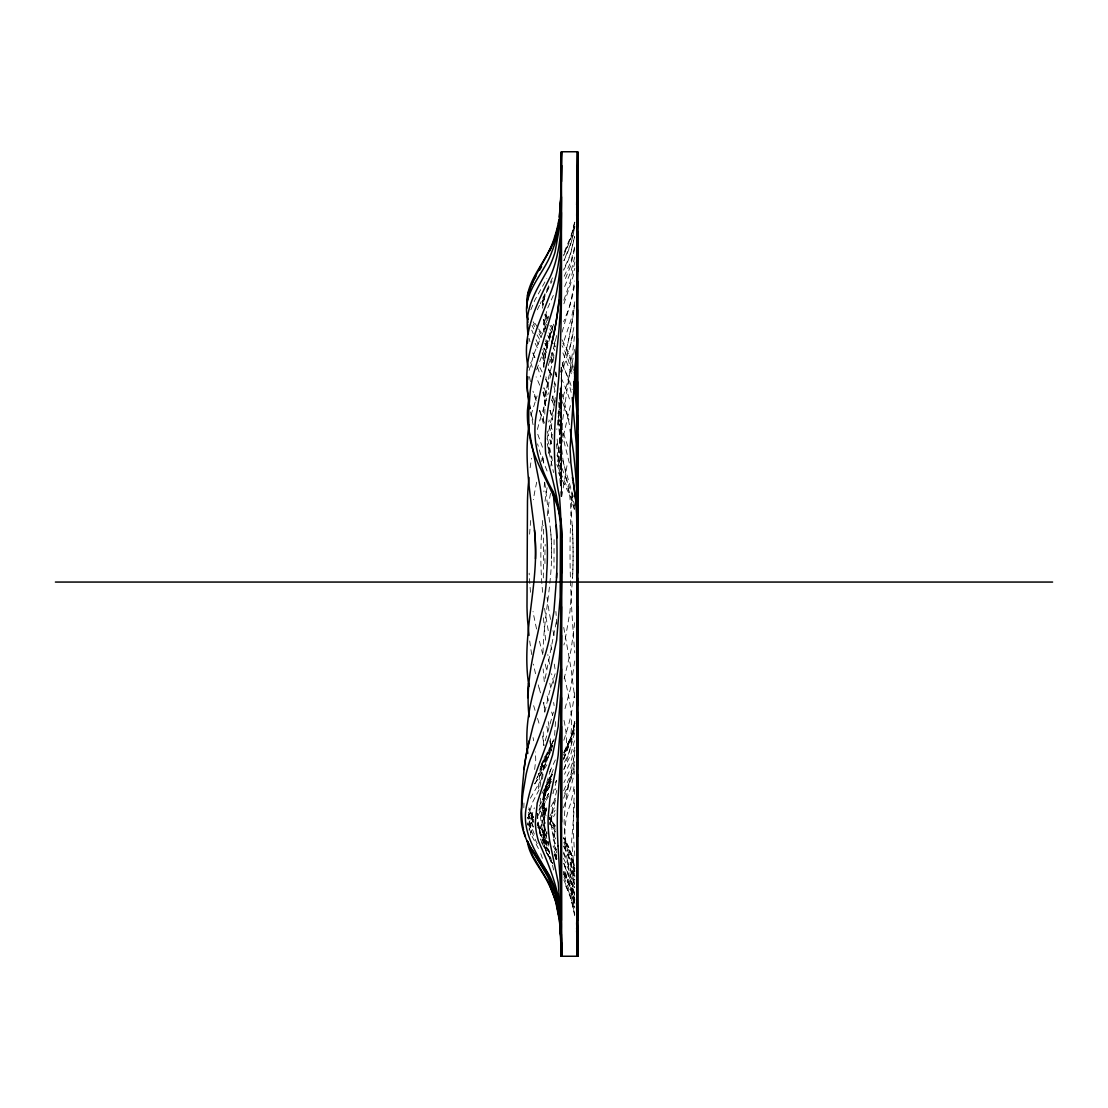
<?xml version="1.0" encoding="UTF-8"?>
<svg xmlns="http://www.w3.org/2000/svg" width="1108" height="1108" viewBox="0 0 1108 1108"><rect width="100%" height="100%" fill="white"/><g stroke="black" fill="none" stroke-linecap="round" stroke-linejoin="round"><path stroke-width="0.75" stroke-dasharray="5 3.75" d="M558.21 419.918L560.8 448.643L561.451 496.536L561.465 472.59M561.493 400.764L561.313 496.536L560.385 448.643L558.377 415.126M561.493 486.952L561.493 496.536L561.507 367.247L560.579 419.918L558.169 466.205M543.599 319.353L544.263 332.123M555.482 721.599L554.582 735.975A83.654 83.654 0 0 1 553.737 740.753M543.017 652.972C543.474 619.774 551.465 587.198 551.632 554A235.907 235.907 0 0 0 550.538 530.053L544.762 482.174M542.463 300.199L542.892 308.176M560.648 485.359L561.493 367.247L561.507 496.536M554.083 539.638L553.986 568.362M543.322 577.947L543.612 525.261M561.119 367.247L560.911 375.224L569.72 348.092L574.526 324.145M523.821 807.801L523.973 803.009M542.518 308.176L544.928 295.407L552.047 281.044M557.338 443.865L560.662 453.435A185.036 185.036 0 0 1 564.748 467.798L569.817 496.536L572.559 530.053A561.617 561.617 0 0 1 572.587 577.947L569.983 611.464L565.066 640.202A225.713 225.713 0 0 1 563.917 644.981M569.387 424.696A349.297 349.297 0 0 0 560.385 387.994L558.958 410.334A404.559 404.559 0 0 1 557.421 424.71L556.798 429.489M573.806 803.009L574.65 788.647M572.393 493.337C567.85 546.507 570.509 599.885 574.789 652.972M538.363 788.647L540.095 769.492A266.045 266.045 0 0 1 540.496 766.293A259.854 259.854 0 0 0 540.081 769.492M540.372 798.217L539.942 812.593L541.757 826.956A67.145 67.145 0 0 0 546.77 841.318L548.668 844.919M544.582 482.174L544.194 486.952A285.296 285.296 0 0 0 543.903 491.744M530.69 520.483L529.887 530.053A387.509 387.509 0 0 0 529.596 534.845M542.255 525.261L542.698 520.483M574.706 622.641L571.105 649.773L564.18 678.511M574.733 660.95L570.648 688.082L564.055 712.029M574.65 803.009L571.631 841.318L574.83 876.982M542.601 779.062L544.457 755.13M547.241 515.691L548.446 506.107A307.345 307.345 0 0 1 550.51 493.337M543.419 367.247L546.784 348.092L552.754 328.938M574.844 721.599L570.952 745.545L564.166 769.492M574.844 750.338L574.235 755.13A234.536 234.536 0 0 1 571.853 769.492L566.063 798.217L564.207 817.385A128.376 128.376 0 0 0 565.786 841.318L574.789 885.901L574.346 882.827M574.747 692.874L572.545 707.236A222.528 222.528 0 0 1 566.77 731.183L563.695 740.753M542.56 300.199L542.851 304.991L545.081 295.407L549.568 285.836M574.609 721.599L571.825 735.975L564.512 755.13M544.984 501.328L547.186 486.952M539.859 787.054L542.2 774.284A151.353 151.353 0 0 1 546.147 759.908L553.252 740.753L539.859 767.096M561.742 496.536L567.434 463.019M543.308 296.999L542.851 304.991M574.789 301.791L571.105 319.353L563.224 343.3M545.15 678.511L556.451 621.048M534.652 769.492L535.746 759.908L535.372 751.93M574.692 248.801L570.357 266.682L564.415 281.044M574.9 261.89L570.44 281.044L563.847 300.199M574.484 285.836L572.614 295.407A126.201 126.201 0 0 1 568.404 309.783L563.653 321.749M555.191 400.764L547.033 439.073M550.801 466.205L552.227 458.227M555.274 397.564L551.645 424.71L551.604 443.865M544.914 712.029L549.194 692.874L555.122 673.719M570.398 405.556L557.186 463.019M530.358 834.933L532.546 826.956M547.033 831.748L545.995 841.318L549.9 854.628M574.636 732.776L569.817 750.338A96.812 96.812 0 0 1 563.737 763.523M574.817 747.138L571.423 759.908L564.512 774.284M574.623 247.126L570.828 261.89L564.207 276.252M574.844 723.205L571.506 735.975L563.847 753.925M528.308 825.363L534.388 807.801M545.025 822.164C541.978 832.717 544.097 844.144 549.831 853.409C541.147 841.692 536.757 827.15 537.532 812.593L548.502 793.439M574.775 257.056L570.98 271.46L563.93 288.232M536.674 482.174L534.735 491.744A307.345 307.345 0 0 0 533.35 499.722M553.321 295.407L546.895 309.783L543.862 324.145A55.206 55.206 0 0 0 543.765 332.123M574.512 740.753L570.592 755.13L563.598 769.492M567.905 343.3L572.573 319.353A328.439 328.439 0 0 0 574.567 304.991A355.529 355.529 0 0 1 567.85 343.286L560.828 372.025M550.247 822.164L554.776 803.009M574.872 723.205L571.216 735.975L563.82 752.734M529.084 370.432L534.347 352.87L545.524 326.541M548.238 365.64L553.654 348.092A187.321 187.321 0 0 0 554.873 343.3L555.953 338.508A187.321 187.321 0 0 0 556.604 335.322M574.609 761.515L570.897 774.284L563.515 791.043M574.733 764.7L570.675 779.062L564.568 793.439M550.718 769.492C544.222 790.239 536.244 813.272 547.214 834.144M574.733 755.13L570.274 769.492L563.917 782.663M541.507 461.413L543.086 455.028M545.247 740.753L553.46 712.029M545.011 328.938L548.709 316.168M556.618 780.669L552.906 793.439L555.814 788.647M554.069 346.485L554.873 343.3M574.429 726.391L569.969 740.753L563.487 755.13M545.15 826.956C540.482 839.532 545.358 852.952 552.601 863.464L540.288 838.922M546.479 807.801L544.347 817.385A47.09 47.09 0 0 0 544.748 831.748L548.585 843.714M530.995 415.126L537.075 395.971M563.487 759.908C568.085 746.515 566.742 731.959 563.543 718.413M539.998 419.918L548.405 392.786M553.945 357.662L548.779 376.817A157.267 157.267 0 0 0 546.258 391.179L544.859 410.334A228.927 228.927 0 0 0 544.79 415.126M553.695 324.145L535.787 372.025M557.961 413.533L567.753 381.609A251.17 251.17 0 0 0 574.65 348.092M562.116 332.123L569.886 304.991A257.001 257.001 0 0 0 574.498 281.044M556.839 790.239L552.38 807.801L551.41 822.164A70.621 70.621 0 0 0 554.609 841.318M528.932 830.155L533.502 819.768M545.551 828.549C540.33 839.601 545.773 851.443 551.812 860.874M551.299 373.631L546.106 391.179L543.529 410.334A96.05 96.05 0 0 0 543.986 424.71M551.438 400.764L554.914 391.179M553.294 769.492C544.333 793.55 535.358 821.804 548.488 846.11M540.469 769.492L552.601 745.545A83.654 83.654 0 0 1 551.175 750.338L544.901 764.7L536.23 779.062M530.829 309.783L534.804 300.199L546.798 278.648M529.098 826.956L533.114 817.385M555.357 759.908L549.776 771.888M552.476 277.845L540.233 303.786M563.432 807.801L570.495 788.647L574.124 774.284A150.522 150.522 0 0 0 574.747 771.085M563.889 303.786L573.168 276.252A139.608 139.608 0 0 0 574.803 268.274M546.867 808.992L538.807 831.748L548.612 848.534M554.235 343.3L555.26 340.904M553.294 740.753C546.604 753.163 542.56 766.39 536.591 779.062M569.332 740.753L563.764 752.734M549.637 824.56L555.094 813.784M563.917 758.717L567.241 750.338A83.654 83.654 0 0 0 570.648 735.975C573.681 714.965 568.362 694.037 563.64 673.719M551.936 745.545L540.067 768.301M551.742 745.545L540.496 767.096M551.438 750.338L538.266 774.284M530.358 798.217L542.962 776.68M548.668 793.439C543.211 803.078 542.117 814.837 545.524 825.363M549.79 786.251L539 806.61M564.221 252.139L570.745 236.6A104.664 104.664 0 0 0 574.817 220.561M548.709 795.835L537.712 816.18M563.64 798.217L572.891 774.284A114.47 114.47 0 0 0 574.789 766.307M537.325 309.783L539.638 304.991M563.515 255.823L569.595 241.959A110.26 110.26 0 0 0 574.29 225.173L574.803 222.099L571.271 236.6L563.903 254.591M552.089 774.284L541.937 793.439M551.036 806.61L555.357 798.217M563.653 270.269L565.468 266.682A100.745 100.745 0 0 0 571.091 252.139L574.595 236.6L570.925 252.139A88.612 88.612 0 0 1 564.789 266.682L563.446 269.078M563.473 758.717L572.67 735.975A109.831 109.831 0 0 0 574.65 727.998M551.396 781.459C544.153 793.577 539.194 808.438 545.094 822.164M549.803 816.18L554.374 807.801M549.554 819.768L555.122 810.197M550.745 779.062C543.446 790.281 540.649 804.546 544.984 817.385M550.025 785.06C543.917 794.533 540.566 806.541 545.164 817.385M552.31 774.284C545.801 785.032 539.527 798.66 545.607 811.001C540.136 798.702 545.261 785.101 551.701 774.284C545.773 784.949 539.956 798.245 545.801 810.197C539.901 798.023 546.244 784.838 552.587 774.284M551.41 779.062C544.444 789.741 539.873 803.66 546.009 815.779M549.526 786.251C544.831 794.062 540.926 803.674 545.011 812.593M539.056 789.838L532.186 803.009L528.281 817.385A47.09 47.09 0 0 0 527.962 825.363M550.884 781.459C545.247 790.6 540.192 802.15 545.538 812.593M534.638 783.855C543.709 770.143 551.964 754.59 550.316 737.568M534.832 783.855L546.992 764.7A96.812 96.812 0 0 0 548.322 762.332M555.108 782.663L556.673 780.267M538.64 328.938L541.937 333.716M555.066 826.956L549.485 818.577L554.886 826.956M537.366 824.56L547.144 838.922M555.33 829.352L550.621 822.164M537.657 826.956L548.377 843.714M537.823 327.733L533.197 320.544M537.228 824.56L546.826 838.922M539.153 331.32L540.732 333.716M556.853 858.368L553.709 853.409M539.457 831.748L548.072 846.11M551.341 325.337L552.864 327.733M555.524 831.748L549.596 822.164M561.95 339.699L568.889 352.87L573.404 367.247M545.884 339.699L548.1 343.3M538.987 333.716L541.203 337.317M549.014 850.944C541.175 839.781 537.532 826.166 537.629 812.593M545.33 340.904L546.798 343.3A94.734 94.734 0 0 1 548.765 346.873M555.011 855.861L556.507 858.368M549.97 325.337L552.089 328.938L545.607 348.092L544.319 365.64M533.211 324.145L534.61 326.541M549.776 823.369L554.859 831.748L554.097 841.318L556.95 854.226M552.158 831.748L554.956 836.54M533.17 819.768L529.486 812.593M563.487 874.198L565.108 876.982A82.034 82.034 0 0 1 572.559 895.638L574.72 906.247M533.128 321.749L534.513 324.145M553.127 846.11L555.897 850.944M538.446 848.534L532.159 836.54L527.574 823.77M555.676 838.922L551.618 831.748M563.418 872.799L571.036 888.99L574.54 902.965M537.061 334.921L540.455 340.904M555.565 843.714L551.632 836.54M533.419 817.385L529.222 808.992M541.646 842.523L552.407 864.752M533.488 817.385L528.821 807.801M563.778 842.523L569.969 855.861L574.83 875.583M558.377 472.59L570.523 496.536L574.65 510.899M556.507 849.739L552.643 842.523M549.831 328.938L551.798 332.525M545.967 314.561L547.878 318.162M533.544 822.164L528.945 812.593M537.214 843.714L531.605 831.748L527.754 817.385M542.421 357.662L544.291 361.25M563.349 871.4L566.257 876.982A88.972 88.972 0 0 1 572.961 895.638L574.47 902.965M564.761 871.4L570.149 882.827L574.678 900.042M563.806 879.904L570.44 895.638L574.747 914.239L570.232 895.638L564.858 882.827M553.543 348.092L554.762 350.474M542.131 372.025L538.474 364.851M534.333 834.144L527.588 817.385M544.402 348.092L546.84 352.87M563.529 858.368L569.443 871.4L574.484 888.99M562.199 364.851L567.836 376.817A96.077 96.077 0 0 1 572.213 389.587M533.017 822.164L528.668 812.593M563.875 863.464L569.9 876.982L574.789 895.638C568.515 865.085 558.183 833.645 570.842 803.009A254.286 254.286 0 0 0 574.456 783.855M563.93 876.982L571.645 895.638L574.678 909.516M564.498 866.04L571.728 882.827L574.761 895.638M563.473 846.11L565.883 850.944A104.789 104.789 0 0 1 571.576 866.04L574.664 879.904M533.433 826.956L527.671 812.593L533.017 826.956M531.992 325.337L533.779 328.938M563.46 853.409L570.855 871.4L574.706 887.453M535.15 343.3L537.477 348.092M564.138 846.11L570.371 860.874L574.83 879.904M563.612 852.177L569.623 866.04A111.645 111.645 0 0 1 574.276 882.827M545.496 314.561L547.227 318.162M548.502 369.629L551.244 375.626M551.036 357.662L552.754 361.25M562.906 352.87L571.88 375.224M561.16 378.022L562.864 381.609A144.303 144.303 0 0 1 569.969 400.764M536.064 339.699L538.89 345.696M545.662 379.213L546.798 381.609A144.303 144.303 0 0 1 548.875 386.401M553.834 343.3L555.51 346.887M551.008 337.317L548.294 331.32M563.778 863.464L571.216 882.827L574.858 900.042M534.97 357.662L531.632 349.685M549.651 358.854L552.49 365.64M544.651 314.561L546.743 319.353M552.449 460.623L547.144 443.865M531.715 330.129L533.28 333.716M542.158 352.87L545.538 360.862M554.235 381.609L555.787 385.196M539.721 385.196L536.12 376.817M559.36 393.575L569.013 419.918M542.795 392.384L546.244 400.764M546.798 322.553L544.457 316.168M551.521 375.224L548.349 367.247M556.756 464.612L569.304 491.744A85.177 85.177 0 0 1 573.972 506.107L574.609 509.306M547.061 470.997L543.848 463.019A178.042 178.042 0 0 1 538.931 448.643L537.574 443.865M547.781 335.322L549.056 338.508M528.918 809.394L532.726 817.385L529.001 809.394M542.435 858.368L540.344 852.592M562.255 362.454L567.365 376.817L571.645 394.379M552.823 352.87L554.028 356.07M539.693 410.334L544.43 423.104M558.155 416.719L568.03 447.05M552.213 400.764L553.958 405.556L552.532 400.764M537.796 434.281L542.975 448.643M551.452 357.662L552.587 360.862M548.599 368.839L551.313 376.817M536.147 400.764L532.962 391.179M552.144 429.489L548.959 419.918M530.649 362.454L532.297 367.247M537.532 367.247L540.773 376.817M555.219 372.025L556.839 376.817M549.873 410.334L552.463 418.325M547.172 431.095L551.105 443.865M550.939 359.255L551.978 362.454M555.33 373.631L556.313 376.817M545.593 343.3L547.075 348.092M543.959 319.353L545.427 324.145M534.361 357.662L531.965 349.685M551.618 712.029L552.601 715.214M539.444 410.334L540.912 415.126A466.288 466.288 0 0 1 543.723 424.71M537.532 718.413L539.942 726.391M535.981 399.171L533.599 391.179M535.067 710.436L533.17 704.051M556.036 859.628L554.9 855.861A78.017 78.017 0 0 0 554.028 853.382M532.893 419.918L530.649 411.941M556.327 859.628L555.219 855.861A74.832 74.832 0 0 0 553.889 852.163M548.557 389.587L545.829 378.41M543.239 702.444L545.482 710.436M539.125 688.082L540.469 692.874M571.95 855.861A70.732 70.732 0 0 0 565.592 841.318L563.349 837.731L565.592 841.318A70.261 70.261 0 0 1 571.977 855.861L574.858 868.727M555.884 855.861A70.732 70.732 0 0 0 554.166 850.944A70.261 70.261 0 0 1 555.911 855.861L556.922 859.628M548.335 700.852L546.299 692.874M571.991 372.025L567.518 357.662A111.534 111.534 0 0 0 562.088 345.682M573.321 496.536L563.404 463.019L561.077 443.865L562.684 419.918L573.155 348.092A585.426 585.426 0 0 0 574.678 333.716M545.524 328.938L543.46 319.353M548.335 386.401L545.953 376.817M547.574 348.092L545.648 340.101M542.795 654.565L539.194 640.202M553.612 870.057L549.208 850.944M547.546 439.073L552.144 458.227M545.219 664.135L547.186 672.127M573.445 370.432L569.637 357.662A94.734 94.734 0 0 0 562.864 343.3M552.38 439.073L548.46 421.511M552.975 630.618L554.097 635.41M569.304 463.019L561.105 429.489A466.288 466.288 0 0 0 558.404 419.918M555.925 372.025L556.645 375.224M547.297 443.865L553.557 472.59M536.549 629.025L533.89 616.256A265.491 265.491 0 0 1 533.031 611.464M553.931 386.401L554.983 391.179M549.817 683.29L550.87 688.082M529.236 338.508L529.929 341.707M545.344 357.662L543.654 348.092M573.335 860.874L574.844 868.727M533.059 424.71L530.497 411.941M542.477 735.975L544.166 745.545M533.045 737.568L533.682 740.753M546.812 726.391L547.768 731.183M574.761 506.107L571.16 491.744L559.914 463.019A178.042 178.042 0 0 1 557.005 455.042M530.4 381.609L528.973 373.631M550.579 619.441L549.956 616.256A265.491 265.491 0 0 1 547.643 601.893L547.047 597.101M574.72 902.965L571.534 888.99L564.055 871.4L570.675 888.99L574.72 907.881M548.197 721.599L549.097 726.391M574.692 871.4L570.966 855.861A78.017 78.017 0 0 0 564.374 841.318M550.87 644.981L552.324 652.972M549.748 740.753L551.299 750.338M545.219 405.556L543.155 387.994M563.737 627.433L571.105 668.927L574.706 697.666M548.238 630.618L545.039 611.464A371.152 371.152 0 0 1 544.333 606.685M574.886 871.4L571.285 855.861A74.832 74.832 0 0 0 564.706 841.318M574.692 915.776L572.005 902.965A100.163 100.163 0 0 0 564.138 882.827M545.385 405.556L543.294 387.994M554.263 664.135L555.039 668.927M553.654 702.444L554.125 705.644M557.13 439.073L559.374 458.227L560.773 485.359M558.737 402.356L560.925 429.489L561.465 467.798M544.111 367.247L542.671 349.685M556.368 443.865L557.559 453.435A575.246 575.246 0 0 1 560.302 485.359M544.291 681.697L543.128 668.927M559.595 392.786L561.16 415.126L561.479 477.382L561.354 410.334L560.329 387.994M545.635 640.202L543.709 621.048A288.828 288.828 0 0 1 543.419 616.256M556.798 859.199L556.022 850.944M560.205 387.994L561.313 410.334M544.624 712.029L543.889 702.444M530.483 592.309L529.389 577.947A387.509 387.509 0 0 1 529.153 573.155M559.775 395.971L561.396 453.435M574.817 855.861L574.138 846.11A396.899 396.899 0 0 1 573.819 803.009M556.756 624.233L555.897 611.464M548.197 841.318L548.432 844.518M543.585 745.545L543.239 731.183M543.446 463.019L543.211 455.028M560.925 491.744L561.022 496.536M561.368 415.126L561.451 439.073M555.496 799.824A254.286 254.286 0 0 1 554.789 803.023M542.629 592.309A371.152 371.152 0 0 1 542.117 525.261M544.97 563.584A387.509 387.509 0 0 1 545.191 544.43M530.136 467.811A337.621 337.621 0 0 1 531.535 458.227M537.422 429.489A337.621 337.621 0 0 1 539.97 419.904M539.097 688.096A356.416 356.416 0 0 1 538.239 684.896M535.524 673.719A356.416 356.416 0 0 1 533.502 664.135M531.743 654.565A356.416 356.416 0 0 1 529.61 640.189M548.405 453.435A337.621 337.621 0 0 1 552.324 434.281M553.903 683.304A356.416 356.416 0 0 1 551.59 673.719M549.554 664.135A356.416 356.416 0 0 1 547.809 654.565M572.975 333.716A187.321 187.321 0 0 1 569.72 348.092M550.551 530.053A238.165 238.165 0 0 1 551.562 558.792M572.337 525.261A556.59 556.59 0 0 1 572.573 577.947M552.421 395.971A144.303 144.303 0 0 1 553.917 400.764M554.208 383.188A96.077 96.077 0 0 1 555.246 386.401M551.645 352.87A94.734 94.734 0 0 1 553.571 357.662M544.734 343.3A111.534 111.534 0 0 1 548.391 350.46M544.333 387.994A349.297 349.297 0 0 1 546.646 395.971M550.302 410.334A349.297 349.297 0 0 1 552.38 419.918M574.83 226.641L571.409 241.959L563.93 260.671L567.767 252.139A113.612 113.612 0 0 0 572.781 236.6L574.789 226.641M543.252 831.748L537.338 823.369L546.549 836.54L543.252 831.748M555.066 825.765L549.471 817.385L555.122 825.765"/><path stroke-width="1.5" d="M561.313 946.121L561.507 956.246L577.559 956.246L577.559 151.754L561.507 151.754L561.257 257.056L559.014 300.199A328.439 328.439 0 0 1 556.507 319.353C551.826 350.059 541.147 379.504 537.158 410.334C530.594 438.796 539.097 467.064 553.252 491.744A85.177 85.177 0 0 1 557.906 506.107L560.177 520.483L561.216 538.031M561.341 822.164L561.341 817.385M528.059 367.247C521.356 334.976 536.438 304.229 550.524 276.252C567.13 237.043 559.194 193.014 561.507 151.754C560.329 226.738 563.57 301.902 558.834 376.817C555.233 416.677 550.621 456.981 559.485 496.536C563.169 544.305 561.354 592.351 560.149 640.202C560.274 682.14 545.441 721.599 530.081 759.908A151.353 151.353 0 0 0 526.134 774.284L522.948 793.439A264.203 264.203 0 0 0 521.674 807.801C517.256 834.684 535.912 855.875 549.042 876.982A82.034 82.034 0 0 1 556.493 895.638L559.429 911.164L561.188 934.252M561.507 822.164L561.465 550.801L561.479 558.792C564.484 522.574 555.191 487.825 545.635 453.435C543.142 417.938 553.737 383.216 557.089 348.092A585.426 585.426 0 0 0 560.69 300.199L561.507 151.754M561.479 726.391L561.341 812.593M576.756 276.252L577.559 151.754L576.839 241.959M577.531 678.511L576.769 755.13L577.545 381.609M576.7 215.686L577.545 165.244L576.7 418.325M577.559 231.018L577.545 271.46L577.503 266.682M577.559 836.54L577.559 151.754M577.406 817.385L577.545 630.618M561.465 196.836L560.454 261.89A257.001 257.001 0 0 1 553.834 304.991L532.726 376.817A157.267 157.267 0 0 0 530.206 391.179L528.793 410.334A228.927 228.927 0 0 0 528.918 424.71C528.156 466.496 566.673 496.619 561.16 539.638M561.479 668.927L560.856 721.599L558.169 755.13A234.536 234.536 0 0 1 555.787 769.492L549.997 798.217L548.141 817.385A128.376 128.376 0 0 0 549.72 841.318L558.28 882.827L561.216 924.875M561.479 635.41L560.773 692.874L558.21 726.391L552.546 755.13L537.214 803.009L535.358 822.164A70.621 70.621 0 0 0 538.543 841.318C551.161 869.669 562.836 899.087 561.202 930.859M561.465 606.672L560.62 668.927L556.493 707.236A222.528 222.528 0 0 1 550.704 731.183C543.626 755.365 532.159 778.19 527.256 803.009C519.5 830.585 537.2 854.531 550.191 876.982A88.972 88.972 0 0 1 556.895 895.638L559.582 911.164L561.216 935.955M561.479 697.666L560.648 755.13A601.242 601.242 0 0 1 559.914 769.492L557.74 803.009A396.899 396.899 0 0 0 558.044 846.124M576.686 228.096L577.545 165.244L577.49 225.173M576.742 702.444L576.7 694.467M577.531 606.672L577.406 688.082M577.448 563.584L576.783 625.826M576.7 740.753L577.531 683.29M577.531 712.029L577.157 764.7A536.078 536.078 0 0 1 576.769 774.284A548.737 548.737 0 0 0 577.24 759.908M576.894 205.035L576.728 207.958L577.559 165.244M577.545 241.959L576.783 300.199M577.476 415.126L576.714 485.359M577.503 774.284L577.559 956.246L576.728 914.239M577.531 726.391L576.714 811.001M561.437 181.629L561.493 165.244L561.354 181.629M577.49 219.01L576.686 265.075M577.49 309.783L577.074 338.508L574.609 376.817M577.49 338.508L576.174 394.379M577.517 716.821L576.852 745.545M561.41 750.338L560.606 822.164L561.507 956.246L559.609 920.388L556.465 902.965L548.792 882.827L532.837 855.861L527.45 841.318L529.984 846.11M577.462 659.357L576.714 696.059M577.323 740.753L576.769 750.338L577.49 731.183L576.686 763.107M561.396 212.362C561.659 240.422 560.482 269.133 549.568 295.407C540.344 320.364 528.308 345.003 526.965 372.025A116.686 116.686 0 0 0 526.965 386.401L529.901 408.741L527.353 391.179L527.394 381.609M577.503 236.6L577.379 247.126M577.462 225.173L576.7 252.139M577.476 205.035L576.728 239.273M576.714 726.391L577.462 697.666L576.7 731.183M577.517 731.183L577.365 769.492M577.462 196.836L576.769 225.173M577.406 271.46L576.742 300.199M577.49 252.139L576.811 281.044M576.852 712.029L577.476 692.874L576.783 721.599M529.153 716.821C523.004 668.11 545.662 621.685 546.687 573.155A270.754 270.754 0 0 0 546.355 530.053L540.164 486.952L527.92 424.71A96.05 96.05 0 0 1 527.463 410.334L528.835 397.564M577.351 196.836L577.462 187.612L577.157 205.035M576.714 576.354L576.728 534.845M576.7 712.029L577.503 692.874M528.973 686.489C521.688 642.225 535.122 598.223 535.566 554A235.907 235.907 0 0 0 534.485 530.053C530.552 495.165 523.752 459.848 528.973 424.71M577.49 177.142L576.7 205.035L577.49 177.142L576.686 203.387M577.503 697.666L576.756 710.436L577.351 697.666M577.49 702.444L576.742 716.821M577.296 774.284L576.714 798.217M528.391 333.716C522.851 308.938 538.294 287.263 549.402 266.682A100.745 100.745 0 0 0 555.025 252.139L559.942 225.173L561.216 193.762M561.105 205.035L561.216 200.119M560.288 209.426L561.202 190.687L559.775 219.01L556.728 236.6A113.612 113.612 0 0 1 551.701 252.139C543.917 274.438 520.594 293.772 527.893 319.353M576.728 338.508L577.531 281.044L576.728 324.145M561.216 189.149L559.457 217.348M577.199 247.126L576.811 257.056M576.922 343.3L570.052 448.643L570.883 463.019L576.451 506.107L577.559 563.584L577.282 525.261L577.517 534.845M576.686 668.927L576.728 625.826M556.715 573.155A561.617 561.617 0 0 1 556.535 577.947L553.917 611.464L549.014 640.202A225.713 225.713 0 0 1 545.219 654.565C534.236 686.378 523.558 719.383 527.796 753.523M561.022 196.836L559.235 217.348M560.593 209.426L560.856 205.035M527.408 343.3L527.727 338.508M528.973 477.382L528.128 486.952A285.296 285.296 0 0 0 527.477 501.328L526.992 606.672A288.828 288.828 0 0 0 527.643 621.048L528.987 635.41M527.574 380.016L527.92 376.817M560.51 525.261L560.163 597.101L556.631 640.202L549.471 673.719L532.948 726.391L527.103 750.338A259.854 259.854 0 0 0 524.029 769.492C522.27 789.589 519.597 810.183 523.572 830.155M560.011 212.362C561.285 248.4 526.674 273.51 526.84 308.176M558.487 223.636L559 220.547M527.505 295.407L528.932 290.615M552.006 245.838L553.529 241.959M549.817 250.893L551.493 247.126M530.912 285.836L533.294 281.044M533.959 279.853L535.94 276.252M539.457 270.269L541.563 266.682M55.4 582.06L1052.6 582.06M536.23 855.861L537.948 858.368M539.665 860.874L542.283 864.752M532.948 850.944L535.413 854.628M544 867.384L546.563 871.4M547.352 872.799L548.945 875.583M530.746 847.329L547.864 876.982L555.579 895.638L560.052 920.388L561.507 956.246L561.354 947.811M523.932 831.748L525.441 836.54M554.97 888.99L556.922 895.638M556.341 902.965L558.917 915.776M557.227 897.106L557.85 900.042M572.365 477.382L572.961 480.567M573.265 482.174L575.98 501.328L577.143 520.483M527.339 841.318C529.541 857.066 541.369 868.935 548.072 882.827A100.163 100.163 0 0 1 555.939 902.965L559.401 920.388L561.174 941.052L559.582 920.388M527.934 322.553L527.076 314.561M570.218 429.489L573.625 453.435A575.246 575.246 0 0 1 577.06 501.328L577.476 525.261M574.387 372.025L576.936 395.971L577.503 429.489M572.213 397.564L576.271 443.865L577.531 520.483M574.761 376.817L576.576 391.179L577.365 410.334M573.986 381.609L576.756 410.334L577.517 467.798M558.474 902.965L560.149 915.776M558.654 902.965L560.094 915.776M553.127 491.744L556.493 530.053A561.617 561.617 0 0 1 556.798 538.031M559.706 907.881L560.094 911.164M576.922 930.859L576.686 927.867L577.559 956.246L577.143 895.638M560.579 926.371L560.897 930.859M558.072 846.11L560.994 895.638L561.507 956.246L561.507 550.801L561.493 573.155M576.714 924.875L577.074 930.859L576.686 923.38L577.559 956.246L576.756 915.776M576.7 932.562L577.31 942.756L576.839 920.388L577.559 956.246L576.686 921.884M576.728 526.868L577.545 558.792L577.49 549.208M576.686 906.247L577.559 956.246L576.742 892.314M576.7 520.483L577.49 554L577.323 539.638M561.313 937.659L561.507 956.246L560.523 920.388L561.507 956.246L561.368 934.252M576.686 907.881L577.559 956.246L576.714 879.904M576.728 890.652L577.559 942.756L577.157 930.859M577.088 911.164L576.672 902.965L577.517 942.756L576.714 885.901M576.852 405.556L577.545 448.643M576.839 525.261L577.434 549.208M576.825 530.053L577.213 539.638M560.773 525.261L561.493 563.584L561.368 549.208M576.728 445.458L577.531 501.328M576.783 424.71L577.545 477.382M560.731 920.388L561.202 939.349M561.008 926.371L561.174 930.859M576.922 895.638L577.559 956.246L576.866 911.164M561.188 927.867L560.953 920.388L561.216 927.867M576.742 482.174L577.503 530.053M576.728 836.54L577.517 930.859M526.743 300.199L526.785 304.991C525.677 279.147 548.363 260.588 554.679 236.6A104.664 104.664 0 0 0 559.014 219.01M577.448 930.859L577.559 956.246M561.479 920.388L561.341 826.956M577.545 434.281L577.545 443.865M577.559 439.073L577.559 573.155M577.545 577.947L577.559 644.981M577.448 544.416L577.462 554M577.559 920.388L577.393 822.164M534.485 530.053A238.165 238.165 0 0 1 535.496 558.792M527.713 697.666A120.398 120.398 0 0 1 528.461 683.29M556.271 525.261A556.59 556.59 0 0 1 556.521 577.947M524.015 769.492A266.045 266.045 0 0 1 529.195 740.767M527.824 333.716A55.206 55.206 0 0 1 527.796 324.145M557.933 226.641A110.26 110.26 0 0 1 555.343 236.6M559.083 300.199A355.529 355.529 0 0 1 551.798 343.286M576.936 902.965L576.686 898.574L577.226 911.164L576.936 902.965M577.337 942.756L576.686 930.859L577.337 942.756M577.074 895.638L576.783 888.99L577.06 895.638M561.507 956.246L561.396 942.756L561.507 956.246"/></g></svg>
